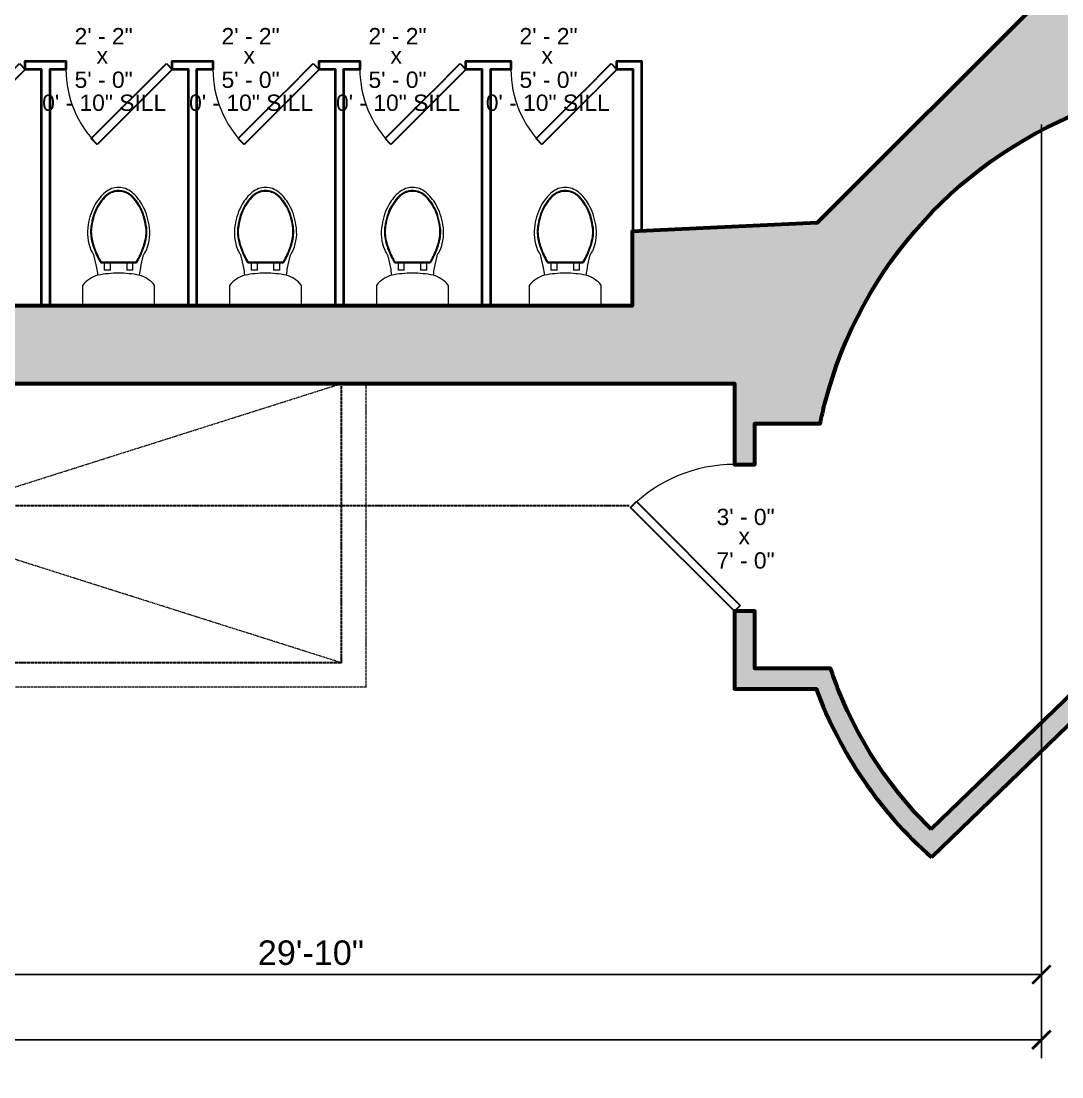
# Model space of a CAD drawing. Header units: inches. Extents: x -2078 to 106214, y -964 to 6385.
# Drawn here: x 37419.4 to 37674.4, y 3502.4 to 3761.2 of the extents above; entities that cross this region are included whole.
import ezdxf

# ---------------------------------------------------------------- set-up
doc = ezdxf.new("R2010")
doc.units = ezdxf.units.IN
doc.header["$MEASUREMENT"] = 0
doc.linetypes.add('HIDDEN2', pattern=[0.1875, 0.125, -0.0625])
for name, color, linetype, lineweight in [('A-ANNO', 2, 'Continuous', 5), ('A-ANNO-DIMS', 1, 'Continuous', 9), ('A-DOOR', 1, 'Continuous', 18), ('A-FIXT', 150, 'Continuous', 9), ('A-HIDDEN', 2, 'HIDDEN2', 18), ('A-WALL', 3, 'Continuous', 40)]:
    doc.layers.add(name, color=color, linetype=linetype, lineweight=lineweight)
doc.layers.add('A-HATCH', color=9, linetype='Continuous')
doc.styles.add('Arial_2', font='arial.ttf', dxfattribs={"height": 2.999999999999998})
doc.styles.add('Arial_3', font='arial.ttf', dxfattribs={"height": 0.125})
doc.styles.add('JC', font='arial.ttf', dxfattribs={"height": 0.125})
doc.dimstyles.new('JC-DIMS', dxfattribs={"dimtxt": 0.125, "dimasz": 0.09375, "dimexe": 0.09375, "dimexo": 0.09375, "dimgap": 0.046875, "dimtad": 1, "dimdec": 1, "dimzin": 0, "dimdsep": 46, "dimlunit": 4, "dimtxsty": 'JC', "dimblk": 'ARCHTICK', "dimcen": 0.09, "dimclrd": 1, "dimclre": 1, "dimclrt": 256, "dimadec": 0, "dimazin": 0, "dimtfac": 1, "dimtdec": 1, "dimtofl": 0, "dimtmove": 1, "dimatfit": 3, "dimfxl": 1, "dimtolj": 1, "dimtzin": 0, "dimarcsym": 0})

# ---------------------------------------------------------------- blocks, each defined once
blk = doc.blocks.new('JC_DOOR_SINGLE PANEL - SINGLE DOOR-1489136-3-1st Floor - Auditorium')
at = {"layer": 'A-DOOR', "lineweight": 30}
for p, q in [((-8.870057685088748, -26.54163056040327), (16.5857864376269, -1.085786437687494)), ((18, -2.500000000060588), (-7.455844122715654, -27.95584412277636)), ((16.5857864376269, -1.085786437687494), (18, -2.500000000060588)), ((-7.455844122715649, -27.95584412277636), (-8.870057685088748, -26.54163056040327))]:
    blk.add_line(p, q, dxfattribs=at)
at = {"layer": 'A-DOOR', "lineweight": 9}
blk.add_arc((18, -2.500000000060589), 36.00000000000003, 180.0000000000003, 225, dxfattribs=at)
blk = doc.blocks.new('JC_SINGLE DOOR-NO TRIM - SINGLE DOOR-1576144-3-1st Floor - Auditorium')
at = {"layer": 'A-DOOR', "lineweight": 30}
for p, q in [((-6.798989873223295, -17.97056274853776), (11.5857864376269, 0.414213562312522)), ((11.5857864376269, 0.414213562312522), (13, -1.000000000060572)), ((13, -1.000000000060572), (-5.384776310850198, -19.38477631091085)), ((-5.384776310850196, -19.38477631091085), (-6.798989873223295, -17.97056274853776))]:
    blk.add_line(p, q, dxfattribs=at)
at = {"layer": 'A-DOOR', "lineweight": 9}
blk.add_arc((12.99999999999999, -1.000000000060573), 26.00000000000002, 179.9999999999996, 224.9999999999996, dxfattribs=at)
blk = doc.blocks.new('BEST_Toilet-Floor_Mount-KOHLER-Cimarron-K-5310 - Not A Type-See Type Catalog-V14-3-1st Floor - Auditorium')
at = {"layer": 'A-FIXT'}
for p, q in [((8.812500000001348, -1.000000000000389), (-8.81249999999897, -1.000000000000332)), ((-8.812499999998968, -1.000000000000332), (-8.812499999998968, -5.971099467580411)), ((8.812500000001348, -5.97109946757913), (8.812500000001348, -1.000000000000389)), ((-3.520743029718085, -9.701188062331958), (-1.992987547733622, -9.701188062331964)), ((-3.520743029718085, -9.701188062331958), (-3.520743029718085, -11.47551323127995)), ((-1.992987547733622, -11.47551323127995), (-1.992987547733622, -9.701188062331964)), ((1.992987547735019, -9.701188062331958), (3.520743029719481, -9.701188062331964)), ((1.992987547735019, -9.701188062331958), (1.992987547735019, -11.47551323127995)), ((3.520743029719481, -11.47551323127995), (3.520743029719481, -9.701188062331964)), ((4.246378681215531, -11.47551323127995), (-4.296030441965165, -11.47551323127995)), ((4.246378681215531, -11.77629448127995), (-4.296030441965165, -11.77629448127995))]:
    blk.add_line(p, q, dxfattribs=at)
for centre, radius, start, end in [((-3.187090467055656, -1.64041461834352), 7.099300224440412, 217.5906407657516, 254.5518255009141), ((3.187090467057089, -1.640414618343578), 7.099300224440354, 285.4481744990846, 322.4093592342605), ((-51.01769538524633, -1.596967353792769), 46.50846204549071, 345.6648412996668, 349.2049810399164), ((-23.43548522799116, -6.856070250365885), 18.42935094069018, 349.2049810399167, 354.9346600308536), ((0.7938659897728036, 24.00973654997125), 33.01928119005994, 259.7563388263847, 268.6223336103075), ((-0.7938659897714074, 24.00973654997125), 33.01928119005994, 271.3776663896918, 280.2436611736146), ((23.43548522799239, -6.85607025036592), 18.42935094069002, 185.065339969146, 190.7950189600829), ((51.0176953852536, -1.596967353791668), 46.50846204549673, 190.7950189600833, 194.3351587003324), ((-4.296030441965165, -11.77447789542543), 0.298964664145478, 90, 175.6962295720963), ((4.246378681215531, -11.77447966560271), 0.2989664343227532, 4.302493339096397, 90), ((3.261113032387762, -18.83369578652679), 10.89690253999106, 157.4213726064692, 190.5786273935284), ((-3.33568321045651, -16.09060122675978), 3.752513942397298, 141.6816490962176, 157.4213726064691), ((-7.652833632340767, -12.67887557526013), 1.749999999999949, 321.681649096216, 345.6648412996761), ((7.652833632342273, -12.6788755752601), 1.750000000000066, 194.3351587003234, 218.3183509037823), ((3.33568321045792, -16.09060122675977), 3.752513942397277, 22.57862739353039, 38.31835090378221), ((-3.261113032386339, -18.83369578652678), 10.89690253999103, 349.4213726064705, 22.57862739353048), ((6.843456059743377, -18.71911707944038), 14.44967737418917, 188.4169568339816, 209.5830431660158), ((-6.843456059742365, -18.71911707944024), 14.44967737418959, 330.4169568339832, 351.583043166017), ((3.575572482349521, -20.57425429406687), 10.69193907030309, 209.5830431660155, 230.4169568339808), ((-3.575572482348301, -20.57425429406671), 10.69193907030334, 309.5830431660182, 330.4169568339831), ((0.05785076072238304, -24.82901260038973), 5.171310994075643, 230.4169568339801, 269.3590264492777), ((-0.05785076072101746, -24.82901260038968), 5.171310994075713, 270.6409735507215, 309.5830431660186)]:
    blk.add_arc(centre, radius, start, end, dxfattribs=at)
for centre, major_axis, ratio, start_param, end_param in [((14.75902164127495, -22.69252550083251), (-6.716386330940239, 21.01295908164618), 0.9972596457658818, 0.7482528760511082, 0.9144021629740127), ((-4.294982144063315, -11.91982225600996), (-0.1438113303266065, 1.851458155871287e-06), 0.998054796433776, 4.719691291265891, 5.772221513372058), ((4.245328173224994, -11.91982443946245), (0.1438109605519145, 0.0003321216126237334), 0.9980699213512597, 0.5086467764851048, 1.561186526943665), ((-14.79798173780977, -22.69559879231677), (5.518311867145353, 21.35889016014298), 0.996876493797298, 5.312572110145831, 5.478562366990328), ((10.52878358307123, -21.15281248865882), (-5.732682469110837, 16.58454233486997), 0.9974785406291218, 0.8910553396723835, 0.9943251049377462), ((-10.57569053824541, -21.15373031446144), (5.423623309169787, 16.68816462371287), 0.9973442798112356, 5.270344110116224, 5.373801070614125), ((2.526041814028863, -19.12380524974345), (-5.563719966255378, 7.40852093304753), 0.9987577278824096, 0.6855627138967362, 1.075947494963651), ((-2.575382664460725, -19.12403609660483), (5.483835851726619, 7.467842222203975), 0.9987247510328693, 5.196526204232464, 5.586920455611386), ((10.16459212158313, -17.99173429671182), (-7.422860973052495, 15.32351591433737), 0.9968705812378676, 1.268613581773159, 1.423842395625012), ((-10.21716721451727, -17.99030435804882), (7.533387459244614, 15.26947287485644), 0.9970575465066948, 4.866429507239848, 5.021783470592667), ((5.048832288205789, -19.56141730168247), (-6.324506604129631, 9.765173038020366), 0.9990025998460121, 1.302763408675115, 1.707421344436128), ((-5.101986522403331, -19.55912592366576), (6.480345030731801, 9.662486334232657), 0.9993675178028912, 4.59363137549077, 4.996279267210345), ((5.410395240710027, -19.25813702218051), (-8.83824327895472, 8.277951434826072), 0.9987834165015241, 1.463764539951691, 1.511023646962875), ((-5.460633089294735, -19.25751217091802), (8.857679704726639, 8.257150429669815), 0.998853835243471, 4.774509816572465, 4.823534741095592)]:
    blk.add_ellipse(centre, major_axis=major_axis, ratio=ratio, start_param=start_param, end_param=end_param, dxfattribs=at)
for points in [[(-4.594152084739684, -11.75204228718673), (-4.895624687844976, -12.28872471760742), (-5.454017111685318, -13.38727211189985), (-5.919454177332282, -14.52860768559639), (-6.128131662001421, -15.10800462067612)], [(6.077274172365329, -15.10466280885067), (5.868681090469202, -14.52585100447045), (5.403532650448381, -13.38566656647851), (4.845660176077326, -12.28820895904081), (4.544502589181026, -11.75205056952102)], [(-6.128131662001409, -15.10800462067608), (-6.231521188622436, -15.3950675730523), (-6.423495097293343, -15.97456563674619), (-6.58534730157466, -16.56326337855694), (-6.658635192825364, -16.85951989021591)], [(6.608927440697202, -16.85930150405895), (6.535500090870491, -16.56250674479556), (6.373315968794728, -15.97274735230079), (6.180906579140219, -15.39222584695521), (6.07727417236532, -15.10466280885065)], [(-6.658683259506988, -16.8597158824531), (-6.805251743291755, -17.45737757720926), (-6.98135824563643, -18.68152696707932), (-6.916735582628951, -19.91686364245064), (-6.824854666385777, -20.52560770486089)], [(6.775221204519172, -20.52547148992074), (6.867091437403656, -19.91670871365361), (6.931690827346447, -18.68133837640258), (6.755557896888893, -17.45716617063722), (6.60897568767704, -16.85949652401316)], [(-6.824854666385781, -20.52560770486089), (-6.758361811952049, -20.96614674152129), (-6.59124611832282, -21.84213312349666), (-6.356876997889156, -22.70266347236612), (-6.223231843311432, -23.12776974618727)], [(6.172971118842225, -23.12969473188526), (6.306779951531821, -22.70426418279639), (6.541418538543329, -21.84306185299589), (6.708684011686469, -20.96636910128074), (6.775221204519172, -20.52547148992073)], [(-6.223160935141914, -23.12799346177717), (-5.982018232909203, -23.88877349909693), (-5.345393594265787, -25.36147132792845), (-4.426057037221825, -26.67641555086632), (-3.905077205821325, -27.2810462627795)], [(3.869634258115469, -27.2645260968884), (4.386965896380421, -26.66198088751451), (5.299986273403387, -25.35244996162864), (5.932878055781339, -23.88690400016426), (6.172901876848481, -23.12991487409066)], [(-3.905077205821304, -27.28104626277953), (-3.842572154378554, -27.35358740827916), (-3.715849532153923, -27.4971948410209), (-3.585772617230956, -27.63777238856918), (-3.519913741084832, -27.70728407165825)]]:
    blk.add_open_spline(points, degree=3, dxfattribs=at)
for points, knots in [([(-3.514964308027379, -27.71250644542868), (-3.334373941577621, -27.90278081791091), (-2.947785421165091, -28.25001423333225), (-2.066641478499691, -28.81506208963241), (-0.9417503416165212, -29.19549113270656), (0.3699924358152378, -29.2486897099097), (1.333594535120852, -29.04926294165031), (2.058583469858201, -28.75390248973445), (2.572243349056649, -28.4671060570164), (3.045497346787275, -28.12160843283216), (3.330392966657988, -27.85514531698772), (3.465764733244088, -27.71249835036163)], [0, 0, 0, 0, 0.1, 0.2, 0.4, 0.55, 0.7, 0.7749999999999999, 0.85, 0.925, 1, 1, 1, 1]), ([(-3.370691108425873, -27.57536246163295), (-3.197291975018225, -27.75805997726859), (-2.826885012127975, -28.09077141050669), (-2.193053190928996, -28.49712621693252), (-1.503185858782636, -28.79472692672524), (-0.5307632876427583, -29.03772031734867), (0.7347012638787365, -29.03771814043519), (1.932513998322912, -28.63250256904845), (2.777456716865009, -28.0905586935647), (3.147740562650895, -27.75797240513686), (3.321037136934832, -27.57536246163304)], [0, 0, 0, 0, 0.1, 0.2, 0.3, 0.4, 0.6000000000000001, 0.8, 0.9, 1, 1, 1, 1]), ([(3.465764733244081, -27.71249835036164), (3.534111026767087, -27.64028439788107), (3.670575617652224, -27.49259417662308), (3.803423562258283, -27.3416428525545), (3.869634253575525, -27.26452610217615)], [-1.508141794061281, -1.508141794061281, -1.508141794061281, -1.508141794061281, -1.484163028345439, -1.459650566083875, -1.459650566083875, -1.459650566083875, -1.459650566083875])]:
    blk.add_open_spline(points, degree=3, knots=knots, dxfattribs=at)
blk = doc.blocks.new('_ArchTick')
at = {"color": 0, "linetype": 'ByBlock', "const_width": 0.15}
blk.add_lwpolyline([(-0.5, -0.5), (0.5, 0.5)], dxfattribs=at)
blk = doc.blocks.new('*D1677')
at = {"layer": 'A-ANNO-DIMS', "color": 1, "lineweight": -2, "transparency": 16777216}
for p, q in [((37669.38644771809, 3735.887970701482), (37669.38644771809, 3523.030281173456)), ((37311.38644771809, 3686.887970701483), (37311.38644771809, 3523.030281173456)), ((37311.38644771809, 3527.530281173456), (37669.38644771809, 3527.530281173456))]:
    blk.add_line(p, q, dxfattribs=at)
at = {"layer": 'Defpoints', "color": 0, "transparency": 16777216}
for p in [(37669.38644771809, 3740.387970701482), (37311.38644771809, 3691.387970701483), (37669.38644771809, 3527.530281173456)]:
    blk.add_point(p, dxfattribs=at)
at = {"layer": 'A-ANNO-DIMS', "color": 1, "lineweight": -2, "transparency": 16777216, "xscale": 4.5, "yscale": 4.5, "zscale": 4.5, "rotation": 180}
blk.add_blockref('_ArchTick', (37311.38644771809, 3527.530281173456), dxfattribs=at)
at = {"layer": 'A-ANNO-DIMS', "color": 1, "lineweight": -2, "transparency": 16777216, "xscale": 4.5, "yscale": 4.5, "zscale": 4.5}
blk.add_blockref('_ArchTick', (37669.38644771809, 3527.530281173456), dxfattribs=at)
at = {"layer": 'A-ANNO-DIMS', "color": 2, "transparency": 16777216, "insert": (37490.38644771809, 3532.843719099787), "char_height": 6, "width": 0.5738959124757955, "attachment_point": 5, "style": 'JC'}
blk.add_mtext('\\A1;29\'-10"', dxfattribs=at)
blk = doc.blocks.new('*D1639')
at = {"layer": 'A-ANNO-DIMS', "color": 1, "lineweight": -2, "transparency": 16777216}
for p, q in [((37669.38644771809, 3735.887970701482), (37669.38644771809, 3507.030281173456)), ((36446.38644771809, 3681.887970701483), (36446.38644771809, 3507.030281173456)), ((36446.38644771809, 3511.530281173456), (37669.38644771809, 3511.530281173456))]:
    blk.add_line(p, q, dxfattribs=at)
at = {"layer": 'Defpoints', "color": 0, "transparency": 16777216}
for p in [(37669.38644771809, 3740.387970701482), (36446.38644771809, 3686.387970701483), (37669.38644771809, 3511.530281173456)]:
    blk.add_point(p, dxfattribs=at)
at = {"layer": 'A-ANNO-DIMS', "color": 1, "lineweight": -2, "transparency": 16777216, "xscale": 4.5, "yscale": 4.5, "zscale": 4.5, "rotation": 180}
blk.add_blockref('_ArchTick', (36446.38644771809, 3511.530281173456), dxfattribs=at)
at = {"layer": 'A-ANNO-DIMS', "color": 1, "lineweight": -2, "transparency": 16777216, "xscale": 4.5, "yscale": 4.5, "zscale": 4.5}
blk.add_blockref('_ArchTick', (37669.38644771809, 3511.530281173456), dxfattribs=at)
at = {"layer": 'A-ANNO-DIMS', "color": 2, "transparency": 16777216, "insert": (37057.88644771809, 3516.843719099787), "char_height": 6, "width": 0.6604217577413769, "attachment_point": 5, "style": 'JC'}
blk.add_mtext('\\A1;101\'-11"', dxfattribs=at)
blk = doc.blocks.new('JC- existing door Tag_quad - JC- existing door Tag_quad-839775-3-1st Floor - Auditorium')
at = {"layer": 'A-ANNO', "insert": (-0.02341994732511942, 0.03775386436731789), "char_height": 0.0625, "width": 0.05049999999999999, "attachment_point": 1, "style": 'Arial_3', "bg_fill": 3, "box_fill_scale": 1.25, "bg_fill_color": 256, "bg_fill_true_color": 13158600, "bg_fill_transparency": 0}
blk.add_mtext('x', dxfattribs=at)

msp = doc.modelspace()

# ---------------------------------------------------------------- hatches: boundary and pattern name
at = {"layer": 'A-HATCH'}
h = msp.add_hatch(color=256, dxfattribs=at)
h.dxf.hatch_style = 1
h.paths.add_polyline_path([(37755.00570656506, 3590.148685927119), (37750.8085861259, 3595.750844441402, -0.3527065115271014), (37685.6549119892, 3598.043952536522, -0.02409224009681166), (37682.03289257115, 3601.497026997462), (37642.33919366733, 3563.165267535471), (37638.21842536442, 3567.442112666316), (37634.36359424458, 3571.959816123287), (37630.78858542901, 3576.702040329785), (37627.50643012086, 3581.651504146834), (37624.52909685636, 3586.790173740877), (37621.86747605485, 3592.099267739819), (37619.53120197989, 3597.55962368321, -0.01352359385022589), (37617.72284356895, 3602.559623683212), (37599.16700119626, 3602.55962368321), (37599.16700119626, 3616.55962368321), (37594.16700119626, 3616.55962368321), (37594.16700119626, 3597.55962368321), (37614.17961882797, 3597.55962368321, 0.1228567777447038), (37642.40456555052, 3556.271286124987), (37680.60511379925, 3593.161126760258, 0.1647868625650176), (37715.49324860238, 3578.522247160005), (37715.50622238984, 3538.443006667798), (37715.50622238984, 3502.443006667798), (37722.50622238984, 3502.443006667798), (37722.50622238984, 3578.444171806362, 0.1497564032365657)])

# ---------------------------------------------------------------- linework, layer by layer
at = {"layer": 'A-HIDDEN', "lineweight": 9}
for p, q in [((37281.90860559916, 3603.925072967801), (37497.90860559916, 3672.387970701483)), ((37503.90860559916, 3597.925072967801), (37503.90860559916, 3672.387970701483)), ((37497.90860559916, 3603.925072967801), (37298.97660967415, 3666.978132657483)), ((37503.90860559916, 3597.925072967801), (37281.90860559916, 3597.925072967801))]:
    msp.add_line(p, q, dxfattribs=at)
at = {"layer": 'A-HIDDEN', "lineweight": 30}
for q in [(37497.90860559916, 3672.387970701483), (37281.90860559916, 3603.925072967801)]:
    msp.add_line((37497.90860559916, 3603.925072967801), q, dxfattribs=at)
at = {"layer": 'A-WALL'}
for p, q in [((37437.88757108929, 3751.387970701481), (37441.11957108928, 3751.387970701481)), ((37473.88757108929, 3751.38797070148), (37477.11957108928, 3751.38797070148)), ((37509.88757108929, 3751.387970701481), (37513.11957108928, 3751.387970701481)), ((37546.88757108929, 3751.387970701481), (37550.11957108928, 3751.387970701481))]:
    msp.add_line(p, q, dxfattribs=at)
msp.add_lwpolyline([(37569.38644771809, 3709.654881566874), (37569.38644771809, 3749.387970701481), (37565.38644771809, 3749.387970701481), (37565.38644771809, 3751.387970701481), (37571.38644771809, 3751.387970701481), (37571.38644771809, 3709.749222791509)], dxfattribs=at)
at = {"layer": 'A-WALL', "lineweight": 60}
for points in [[(37304.38644771809, 3672.387970701483), (37594.16700119626, 3672.387970701482), (37594.16700119626, 3652.55962368321), (37599.16700119626, 3652.55962368321), (37599.16700119626, 3662.55962368321), (37615.16700119626, 3662.55962368321, -0.01218287985107244), (37616.33256962174, 3667.559623683203, -0.2477538569667461), (37682.60732636797, 3740.271695219475)], [(37642.33917851014, 3563.16525289836), (37682.03289257115, 3601.497026997461, 0.02409224009681166), (37685.6549119892, 3598.043952536522, 0.3527065115271013), (37750.80858612589, 3595.750844441402), (37755.00570656505, 3590.148685927119, -0.1497564032365658), (37722.50622238983, 3578.444171806361), (37722.50622238983, 3502.443006667797), (37715.50622238983, 3502.443006667797), (37715.50622238983, 3538.443006667797), (37715.49324860236, 3578.522247160004, -0.1647868625650176), (37680.60511379923, 3593.161126760258), (37642.40452750915, 3556.271249388876)]]:
    msp.add_lwpolyline(points, format="xyb", dxfattribs=at)
at = {"layer": 'A-WALL', "lineweight": 60, "flags": 128}
msp.add_lwpolyline([(37642.33890869771, 3563.165563298489), (37638.21842536441, 3567.442112666316), (37634.36359424457, 3571.959816123286), (37630.78858542899, 3576.702040329784), (37627.50643012085, 3581.651504146834), (37624.52909685636, 3586.790173740877), (37621.86747605483, 3592.099267739819), (37619.53120197989, 3597.55962368321, -0.0135235938502249), (37617.72284356895, 3602.559623683212), (37599.16700119626, 3602.55962368321), (37599.16700119626, 3616.55962368321), (37594.16700119626, 3616.55962368321), (37594.16700119626, 3597.55962368321), (37614.17961882797, 3597.55962368321, 0.1228557659158414), (37642.40425769672, 3556.271559789006)], format="xyb", dxfattribs=at)

# ---------------------------------------------------------------- block references
at = {"layer": 'A-DOOR'}
msp.add_blockref('JC_SINGLE DOOR-NO TRIM - SINGLE DOOR-1576144-3-1st Floor - Auditorium', (37407.38644771809, 3750.387970701481), dxfattribs=at)
at = {"layer": 'A-FIXT', "rotation": 180}
for p in [(37443.27315662061, 3690.462425656722), (37479.27315662061, 3690.462425656721), (37515.27315662061, 3690.462425656721), (37552.71298514404, 3690.462425656721)]:
    msp.add_blockref('BEST_Toilet-Floor_Mount-KOHLER-Cimarron-K-5310 - Not A Type-See Type Catalog-V14-3-1st Floor - Auditorium', p, dxfattribs=at)

# ---------------------------------------------------------------- texts
at = {"layer": 'A-ANNO', "char_height": 3.999999999999997, "width": 17.97799999999998, "attachment_point": 1, "style": 'Arial_2', "bg_fill": 3, "box_fill_scale": 1.25, "bg_fill_color": 256, "bg_fill_true_color": 13158600, "bg_fill_transparency": 0}
for s, insert in [('2\' - 2"', (37432.50082673701, 3759.525106658012)), ('2\' - 2"', (37468.50082673701, 3759.525106658011)), ('2\' - 2"', (37504.50082673701, 3759.525106658011)), ('2\' - 2"', (37541.50082673701, 3759.525106658011)), ('5\' - 0"', (37432.50082673701, 3748.843627910914)), ('5\' - 0"', (37468.50082673701, 3748.843627910914)), ('5\' - 0"', (37504.50082673701, 3748.843627910914)), ('5\' - 0"', (37541.50082673701, 3748.843627910914)), ('3\' - 0"', (37589.78138021518, 3641.696759639743)), ('7\' - 0"', (37589.78138021518, 3631.015280892644))]:
    msp.add_mtext(s, dxfattribs=dict(at, insert=insert))

# ---------------------------------------------------------------- next in the draw order: linework, layer by layer
at = {"layer": 'A-WALL'}
for points in [[(37424.38644771809, 3691.387970701483), (37424.38644771809, 3749.387970701482), (37420.38644771809, 3749.387970701482), (37420.38644771809, 3751.387970701482), (37430.38644771809, 3751.387970701482), (37430.38644771809, 3749.387970701482), (37426.38644771809, 3749.387970701482), (37426.38644771809, 3691.387970701483)], [(37460.38644771809, 3691.387970701483), (37460.38644771809, 3749.387970701481), (37456.38644771809, 3749.387970701482), (37456.38644771809, 3751.38797070148), (37466.38644771809, 3751.387970701481), (37466.38644771809, 3749.38797070148), (37462.38644771809, 3749.387970701481), (37462.38644771809, 3691.387970701483)], [(37496.38644771809, 3691.387970701482), (37496.38644771809, 3749.387970701481), (37492.38644771809, 3749.387970701481), (37492.38644771809, 3751.387970701481), (37502.38644771809, 3751.38797070148), (37502.38644771809, 3749.387970701481), (37498.38644771809, 3749.387970701481), (37498.38644771809, 3691.387970701482)], [(37532.38644771809, 3691.387970701482), (37532.38644771809, 3749.387970701481), (37528.38644771809, 3749.387970701481), (37528.38644771809, 3751.387970701481), (37539.38644771809, 3751.387970701481), (37539.38644771809, 3749.38797070148), (37534.38644771809, 3749.387970701481), (37534.38644771809, 3691.387970701482)]]:
    msp.add_lwpolyline(points, dxfattribs=at)

# ---------------------------------------------------------------- next in the draw order: block references
at = {"layer": 'A-DOOR'}
for p in [(37443.38644771809, 3750.387970701481), (37479.38644771809, 3750.387970701481), (37515.38644771809, 3750.387970701481), (37552.38644771809, 3750.38797070148)]:
    msp.add_blockref('JC_SINGLE DOOR-NO TRIM - SINGLE DOOR-1576144-3-1st Floor - Auditorium', p, dxfattribs=at)
at = {"layer": 'A-DOOR', "rotation": 269.9999999999999}
msp.add_blockref('JC_DOOR_SINGLE PANEL - SINGLE DOOR-1489136-3-1st Floor - Auditorium', (37596.66700119626, 3634.55962368321), dxfattribs=at)

# ---------------------------------------------------------------- next in the draw order: texts
at = {"layer": 'A-ANNO', "char_height": 4, "width": 37.97599999999999, "attachment_point": 1, "style": 'Arial_2'}
for insert in [(37424.55087547954, 3743.202475326836), (37460.55087547954, 3743.202475326836), (37496.55087547954, 3743.202475326835), (37533.24070400296, 3743.202475326835)]:
    msp.add_mtext('0\' - 10" SILL', dxfattribs=dict(at, insert=insert))

# ---------------------------------------------------------------- next in the draw order: dimensions: what is measured, and where the dimension line sits
at = {"layer": 'A-ANNO-DIMS'}
for base, p1, picture, middle in [((37669.38644771809, 3511.530281173456), (36446.38644771809, 3686.387970701483), '*D1639', (37057.88644771809, 3516.843719099787)), ((37669.38644771809, 3527.530281173456), (37311.38644771809, 3691.387970701483), '*D1677', (37490.38644771809, 3532.843719099787))]:
    dim = msp.add_linear_dim(base=base, p1=p1, p2=(37669.38644771809, 3740.387970701482), dimstyle='JC-DIMS', override={"dimclrt": 2}, dxfattribs=at)
    dim.commit()
    dim.dimension.update_dxf_attribs({"geometry": picture, "text_midpoint": middle})

# ---------------------------------------------------------------- next in the draw order: block references
at = {"layer": 'A-ANNO', "xscale": 64, "yscale": 64, "zscale": 64}
for p in [(37439.38644771809, 3752.38797070148), (37475.38644771809, 3752.38797070148), (37511.38644771809, 3752.387970701479), (37548.38644771809, 3752.387970701479), (37596.66700119626, 3634.559623683211)]:
    msp.add_blockref('JC- existing door Tag_quad - JC- existing door Tag_quad-839775-3-1st Floor - Auditorium', p, dxfattribs=at)

# ---------------------------------------------------------------- next in the draw order: hatches: boundary and pattern name
at = {"layer": 'A-HATCH'}
h = msp.add_hatch(color=256, dxfattribs=at)
h.dxf.hatch_style = 1
edge = h.paths.add_edge_path()
edge.add_line((37697.38644771809, 3740.271695219468), (37697.38644771809, 3764.387970701482))
edge.add_line((37697.38644771809, 3764.387970701482), (37679.38644771809, 3764.387970701482))
edge.add_line((37679.38644771809, 3764.387970701482), (37679.38644771809, 3830.387970701482))
edge.add_line((37679.38644771809, 3830.387970701482), (37657.38644771809, 3830.387970701482))
edge.add_line((37657.38644771809, 3830.387970701482), (37657.38644771809, 3820.387970701482))
edge.add_line((37657.38644771809, 3820.387970701482), (37669.38644771809, 3820.387970701482))
edge.add_line((37669.38644771809, 3820.387970701482), (37669.38644771809, 3766.749405967865))
edge.add_line((37669.38644771809, 3766.749405967865), (37614.41599461669, 3711.77895286646))
edge.add_line((37614.41599461669, 3711.77895286646), (37569.07627624151, 3709.640250588401))
edge.add_line((37569.07627624151, 3709.640250588401), (37569.07627624151, 3691.387970701483))
edge.add_line((37569.07627624151, 3691.387970701483), (37311.38644771809, 3691.387970701483))
edge.add_line((37311.38644771809, 3691.387970701483), (37311.38644771809, 3820.387970701483))
edge.add_line((37311.38644771809, 3820.387970701483), (37568.38644771809, 3820.387970701482))
edge.add_line((37568.38644771809, 3820.387970701482), (37568.38644771809, 3796.387970701482))
edge.add_line((37568.38644771809, 3796.387970701482), (37573.38644771809, 3796.387970701482))
edge.add_line((37573.38644771809, 3796.387970701482), (37573.38644771809, 3820.387970701482))
edge.add_line((37573.38644771809, 3820.387970701482), (37621.38644771809, 3820.387970701482))
edge.add_line((37621.38644771809, 3820.387970701482), (37621.38644771809, 3830.387970701482))
edge.add_line((37621.38644771809, 3830.387970701482), (37607.38644771809, 3830.387970701482))
edge.add_line((37607.38644771809, 3830.387970701482), (37607.38644771809, 3968.393930613725))
edge.add_line((37607.38644771809, 3968.393930613725), (37594.38644771809, 3968.393930613726))
edge.add_line((37594.38644771809, 3968.393930613726), (37594.38644771809, 3832.387970701482))
edge.add_line((37594.38644771809, 3832.387970701482), (37301.13644771809, 3832.387970701483))
edge.add_line((37301.13644771809, 3832.387970701483), (37301.13644771809, 3820.387970701483))
edge.add_line((37301.13644771809, 3820.387970701483), (37304.38644771809, 3820.387970701483))
edge.add_line((37304.38644771809, 3820.387970701483), (37304.38644771809, 3672.387970701483))
edge.add_line((37304.38644771809, 3672.387970701483), (37594.16700119626, 3672.387970701482))
edge.add_line((37594.16700119626, 3672.387970701482), (37594.16700119626, 3652.55962368321))
edge.add_line((37594.16700119626, 3652.55962368321), (37599.16700119626, 3652.55962368321))
edge.add_line((37599.16700119626, 3652.55962368321), (37599.16700119626, 3662.55962368321))
edge.add_line((37599.16700119626, 3662.55962368321), (37615.16700119626, 3662.55962368321))
edge.add_arc((37718.33755505579, 3641.145010655025), 105.3695821137673, 165.4819272567342, 168.2738995227681, ccw=False)
edge.add_arc((37718.33755505591, 3641.145010654876), 105.3695821139174, 109.8217058575596, 165.4819272566715, ccw=False)
edge.add_line((37682.60732636797, 3740.271695219475), (37697.38644771809, 3740.271695219468))

# ---------------------------------------------------------------- next in the draw order: linework, layer by layer
at = {"layer": 'A-HIDDEN', "lineweight": 30}
msp.add_lwpolyline([(37568.33865417792, 3642.387970701483), (36402.38644771809, 3642.387970701483), (36402.38644771809, 4473.399890525973), (37603.38644771809, 4473.39989052597)], dxfattribs=at)
at = {"layer": 'A-WALL', "lineweight": 60}
msp.add_lwpolyline([(37679.38644771809, 3830.387970701482), (37657.38644771809, 3830.387970701482), (37657.38644771809, 3820.387970701482), (37669.38644771809, 3820.387970701482), (37669.38644771809, 3766.749405967865), (37614.41599461669, 3711.77895286646), (37569.07627624151, 3709.640250588401), (37569.07627624151, 3691.387970701483), (37311.38644771809, 3691.387970701483)], dxfattribs=at)

doc.saveas('drawing.dxf')
